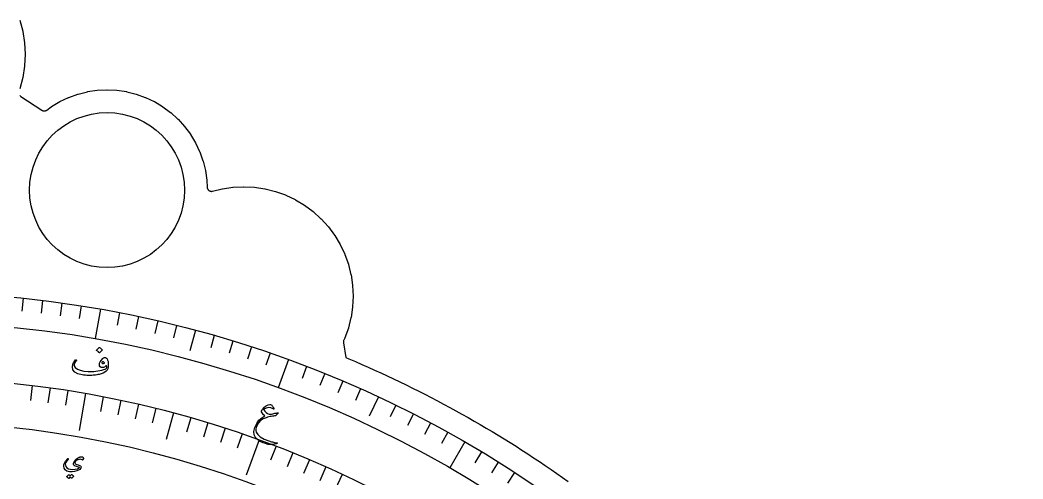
# Model space of a CAD drawing. Header units: millimetres. Extents: x -78 to 78, y -78 to 100.
# Drawn here: x 7.7 to 76, y 63.3 to 94.4 of the extents above; entities that cross this region are included whole.
import ezdxf

# ---------------------------------------------------------------- set-up
doc = ezdxf.new("R2010")
doc.units = ezdxf.units.MM
for name, color, linetype in [('CUT_INNER', 6, 'Continuous'), ('CUT_OUTER', 1, 'Continuous'), ('ENGRAVE', 7, 'Continuous'), ('ENGRAVE_FINE', 8, 'Continuous'), ('TEXT', 5, 'Continuous')]:
    doc.layers.add(name, color=color, linetype=linetype)

msp = doc.modelspace()

# ---------------------------------------------------------------- linework, layer by layer
at = {"layer": 'CUT_INNER'}
msp.add_circle((13.64, 82.8874), 5.27, dxfattribs=at)
at = {"layer": 'CUT_OUTER'}
for points in [[(7.7147, 94.4425), (7.9033, 93.6895), (7.9062, 93.6751), (8.0201, 92.9072), (8.0216, 92.8926), (8.0596, 92.1173), (8.0596, 92.1026), (8.0216, 91.3273), (8.0201, 91.3126), (7.9062, 90.5448), (7.9033, 90.5304), (7.7147, 89.7774)], [(7.7079, 89.3123), (7.7273, 89.2915), (7.7486, 89.2725), (7.7716, 89.2557), (9.193, 88.316), (9.2193, 88.3005), (9.2471, 88.2877), (9.276, 88.2778), (9.3057, 88.2709), (9.336, 88.2671), (9.3666, 88.2664), (9.397, 88.2687), (9.4271, 88.2742), (9.4564, 88.2827), (9.4847, 88.2941), (9.5117, 88.3084), (9.5372, 88.3253), (9.8451, 88.5537), (9.8573, 88.5618), (10.4188, 88.8983), (10.4317, 88.9053), (11.0234, 89.1851), (11.037, 89.1908), (11.6533, 89.4113), (11.6674, 89.4155), (12.3023, 89.5746), (12.3168, 89.5775), (12.9642, 89.6735), (12.9789, 89.6749), (13.6326, 89.7071), (13.6474, 89.7071), (14.3011, 89.6749), (14.3158, 89.6735), (14.9632, 89.5775), (14.9777, 89.5746), (15.6126, 89.4155), (15.6267, 89.4113), (16.243, 89.1908), (16.2566, 89.1851), (16.8483, 88.9053), (16.8612, 88.8983), (17.4227, 88.5618), (17.4349, 88.5537), (17.9606, 88.1637), (17.972, 88.1544), (18.457, 87.7148), (18.4674, 87.7044), (18.907, 87.2194), (18.9163, 87.2081), (19.3062, 86.6823), (19.3144, 86.6701), (19.6509, 86.1087), (19.6579, 86.0957), (19.9377, 85.504), (19.9433, 85.4904), (20.1639, 84.8741), (20.1681, 84.86), (20.3272, 84.2251), (20.33, 84.2107), (20.4261, 83.5632), (20.4275, 83.5485), (20.4502, 83.0865), (20.4531, 83.0572), (20.4588, 83.0283), (20.4674, 83.0001), (20.4787, 82.9729), (20.4925, 82.947), (20.5089, 82.9225), (20.5276, 82.8997), (20.5484, 82.8789), (20.5711, 82.8602), (20.5956, 82.8439), (20.6216, 82.83), (20.6488, 82.8187), (20.677, 82.8102), (20.7058, 82.8045), (20.7351, 82.8016), (20.7646, 82.8016), (20.7939, 82.8045), (20.8228, 82.8102), (21.4814, 82.9752), (21.4958, 82.978), (22.2035, 83.083), (22.2181, 83.0845), (22.9326, 83.1196), (22.9474, 83.1196), (23.6619, 83.0845), (23.6765, 83.083), (24.3842, 82.978), (24.3986, 82.9752), (25.0926, 82.8013), (25.1067, 82.7971), (25.7802, 82.5561), (25.7938, 82.5504), (26.4405, 82.2446), (26.4535, 82.2376), (27.0671, 81.8698), (27.0794, 81.8617), (27.654, 81.4355), (27.6653, 81.4262), (28.1954, 80.9457), (28.2058, 80.9353), (28.6863, 80.4053), (28.6956, 80.3939), (29.1217, 79.8193), (29.1299, 79.807), (29.4977, 79.1934), (29.5046, 79.1805), (29.8105, 78.5337), (29.8161, 78.5202), (30.0572, 77.8466), (30.0614, 77.8325), (30.2353, 77.1385), (30.2381, 77.1241), (30.3431, 76.4165), (30.3445, 76.4018), (30.3796, 75.6873), (30.3796, 75.6726), (30.3445, 74.958), (30.3431, 74.9434), (30.2381, 74.2357), (30.2353, 74.2213), (30.0614, 73.5273), (30.0572, 73.5133), (29.8161, 72.8397), (29.8105, 72.8261), (29.7448, 72.6871), (29.7332, 72.6591), (29.7245, 72.63), (29.7188, 72.6002), (29.7162, 72.57), (29.7166, 72.5397), (29.7201, 72.5095), (29.8875, 71.5047), (30.0967, 71.4173), (30.5344, 71.2313), (30.9709, 71.0426), (31.4062, 70.8513), (31.8403, 70.6572), (32.2733, 70.4605), (32.705, 70.2612), (33.1355, 70.0592), (33.5648, 69.8545), (33.9928, 69.6473), (34.4195, 69.4374), (34.8449, 69.2249), (35.269, 69.0098), (35.6918, 68.7921), (36.1132, 68.5718), (36.5332, 68.3489), (36.9519, 68.1234), (37.3692, 67.8954), (37.7851, 67.6649), (38.1996, 67.4317), (38.6126, 67.1961), (39.0242, 66.9579), (39.4343, 66.7172), (39.843, 66.474), (40.2501, 66.2282), (40.6557, 65.98), (41.0598, 65.7293), (41.4623, 65.4762), (41.8633, 65.2205), (42.2627, 64.9624), (42.6605, 64.7019), (43.0567, 64.4389), (43.4513, 64.1735), (43.8442, 63.9057), (44.2355, 63.6354), (44.6251, 63.3628), (45.0131, 63.0878)]]:
    msp.add_lwpolyline(points, dxfattribs=at)
at = {"layer": 'ENGRAVE'}
for points in [[(13.1886, 74.7961), (12.8353, 72.7927)], [(19.6573, 73.3621), (19.2812, 71.9585)], [(25.9764, 71.3697), (25.2806, 69.458)], [(12.1792, 69.072), (11.7351, 66.5533)], [(32.0979, 68.8341), (31.4837, 67.5171)], [(18.1529, 67.7476), (17.6675, 65.936)], [(23.9884, 65.9077), (23.1137, 63.5044)], [(37.975, 65.7746), (36.9578, 64.0128)], [(29.6414, 63.5662), (28.8488, 61.8664)]]:
    msp.add_lwpolyline(points, dxfattribs=at)
for radius in [75.95, 75.95, 73.9156, 70.1375, 70.1375, 67.1538]:
    msp.add_circle((0, 0), radius, dxfattribs=at)
at = {"layer": 'ENGRAVE_FINE'}
for points in [[(7.9389, 75.5339), (7.8478, 74.6668)], [(9.256, 75.3839), (9.1497, 74.5185)], [(10.5702, 75.2109), (10.4489, 74.3475)], [(11.8812, 75.0149), (11.7448, 74.1538)], [(14.4919, 74.5546), (14.3256, 73.6987)], [(15.7909, 74.2903), (15.6096, 73.4375)], [(17.085, 74.0034), (16.8889, 73.1539)], [(18.374, 73.694), (18.163, 72.848)], [(20.9347, 73.0078), (20.6943, 72.1697)], [(22.2056, 72.6313), (21.9507, 71.7976)], [(23.4698, 72.2327), (23.2004, 71.4035)], [(24.7269, 71.8121), (24.443, 70.9878)], [(27.218, 70.9054), (26.9056, 70.0915)], [(28.4514, 70.4196), (28.1248, 69.6112)], [(8.5476, 69.6147), (8.4229, 68.5993)], [(29.676, 69.9123), (29.3354, 69.1098)], [(9.7613, 69.4549), (9.6189, 68.4419)], [(10.9719, 69.274), (10.8119, 68.2636)], [(30.8916, 69.3838), (30.537, 68.5873)], [(13.3829, 68.8489), (13.1877, 67.8447)], [(14.5824, 68.6048), (14.3697, 67.6042)], [(15.7775, 68.3399), (15.5474, 67.3431)], [(33.2943, 68.2634), (32.9121, 67.4798)], [(16.9678, 68.0541), (16.7203, 67.0615)], [(34.4806, 67.6719), (34.0848, 66.8951)], [(19.3325, 67.4205), (19.0505, 66.4371)], [(20.5062, 67.0728), (20.2071, 66.0945)], [(35.6564, 67.0599), (35.247, 66.29)], [(21.6737, 66.7047), (21.3576, 65.7318)], [(22.8345, 66.3163), (22.5015, 65.349)], [(36.8213, 66.4274), (36.3986, 65.6648)], [(25.135, 65.479), (24.7684, 64.5239)], [(26.274, 65.0304), (25.8907, 64.0818)], [(39.1171, 65.1019), (38.6681, 64.3545)], [(27.4049, 64.5619), (27.0052, 63.6202)], [(40.2474, 64.4093), (39.7853, 63.6699)], [(28.5275, 64.0738), (28.1114, 63.1392)], [(41.3653, 63.697), (40.8905, 62.9658)]]:
    msp.add_lwpolyline(points, dxfattribs=at)
at = {"layer": 'TEXT'}
for points in [[(13.0994, 72.192), (13.1036, 72.1948), (13.1089, 72.196), (13.1153, 72.1955), (13.1229, 72.1934), (13.1736, 72.1618), (13.2202, 72.1259), (13.2627, 72.0857), (13.3012, 72.0412), (13.3045, 72.0349), (13.3055, 72.029), (13.3039, 72.0236), (13.2999, 72.0187), (13.1298, 71.8336), (13.124, 71.8295), (13.1175, 71.8294), (13.1102, 71.8334), (13.1023, 71.8414), (13.0954, 71.8484), (13.0845, 71.8589), (13.0696, 71.873), (13.0505, 71.8907), (13.0271, 71.912), (12.9989, 71.937), (12.9659, 71.9658), (12.9281, 71.9982), (12.9233, 72.0033), (12.9212, 72.0079), (12.9219, 72.0121), (12.9255, 72.0157)], [(13.4858, 71.5112), (13.5421, 71.5046), (13.5932, 71.473), (13.6392, 71.4163), (13.68, 71.3346), (13.7105, 71.2325), (13.7261, 71.1147), (13.7267, 70.9813), (13.7124, 70.8322), (13.7037, 70.7788), (13.6905, 70.7302), (13.6729, 70.6863), (13.6509, 70.6473), (13.5857, 70.5734), (13.4972, 70.5079), (13.3856, 70.4506), (13.251, 70.4015), (13.1764, 70.3808), (13.1, 70.3624), (13.0218, 70.3462), (12.9417, 70.3323), (12.8597, 70.3205), (12.7754, 70.3111), (12.689, 70.3039), (12.6004, 70.2989), (12.5118, 70.296), (12.4256, 70.2949), (12.3416, 70.2955), (12.26, 70.298), (12.1804, 70.3025), (12.1029, 70.3092), (12.0273, 70.3182), (11.9537, 70.3294), (11.6518, 70.4058), (11.4398, 70.5233), (11.3175, 70.6829), (11.2853, 70.8849), (11.2905, 70.9298), (11.3011, 70.9802), (11.3173, 71.0361), (11.339, 71.0975), (11.369, 71.164), (11.4059, 71.2272), (11.4499, 71.2871), (11.5008, 71.3438), (11.5081, 71.3501), (11.5161, 71.3541), (11.5247, 71.3559), (11.5341, 71.3555), (11.5428, 71.3528), (11.5493, 71.348), (11.5537, 71.3411), (11.556, 71.3321), (11.5562, 71.3225), (11.5545, 71.3139), (11.5507, 71.3063), (11.545, 71.2998), (11.4464, 71.165), (11.4013, 71.0436), (11.4095, 70.9356), (11.4708, 70.841), (11.621, 70.7282), (11.8182, 70.6433), (12.0626, 70.586), (12.3545, 70.5558), (12.4842, 70.5518), (12.6152, 70.5537), (12.7476, 70.5616), (12.8813, 70.5753), (13.0163, 70.5951), (13.1524, 70.6207), (13.2896, 70.6524), (13.4279, 70.69), (13.5028, 70.7158), (13.5617, 70.7478), (13.6048, 70.7861), (13.6319, 70.8306), (13.6286, 70.8654), (13.6193, 70.8986), (13.6038, 70.9301), (13.5823, 70.9599), (13.5794, 70.9617), (13.5753, 70.9605), (13.5698, 70.9564), (13.5631, 70.9493), (13.5112, 70.8933), (13.4576, 70.8539), (13.4022, 70.8313), (13.345, 70.8254), (13.2458, 70.8426), (13.1749, 70.8857), (13.1324, 70.9548), (13.1182, 71.05), (13.1333, 71.1289), (13.1776, 71.2205), (13.2513, 71.3248), (13.3546, 71.4418), (13.3856, 71.4696), (13.4178, 71.4905), (13.4512, 71.5043), (13.4858, 71.5112)], [(13.4431, 71.1174), (13.4557, 71.1279), (13.461, 71.1397), (13.459, 71.1529), (13.4497, 71.1675), (13.4082, 71.2063), (13.368, 71.2214), (13.329, 71.2126), (13.2913, 71.1801), (13.2852, 71.1692), (13.2824, 71.159), (13.283, 71.1497), (13.2869, 71.1411), (13.3211, 71.1094), (13.3586, 71.0949), (13.3992, 71.0976), (13.4431, 71.1174)], [(24.7053, 68.3157), (24.7511, 68.3118), (24.7962, 68.2947), (24.8407, 68.2644), (24.8845, 68.2208), (24.9056, 68.1952), (24.9244, 68.1702), (24.9409, 68.1457), (24.9553, 68.1219), (24.9674, 68.0989), (24.9775, 68.0769), (24.9854, 68.0558), (24.9913, 68.0357), (24.9934, 68.0174), (24.9868, 68.009), (24.9714, 68.0105), (24.9472, 68.022), (24.7925, 68.0905), (24.633, 68.1096), (24.4691, 68.0794), (24.3009, 67.9999), (24.2946, 67.9931), (24.2917, 67.9846), (24.2924, 67.9745), (24.2966, 67.9628), (24.3673, 67.856), (24.4545, 67.7707), (24.5582, 67.7068), (24.6785, 67.6641), (24.7016, 67.6605), (24.7332, 67.6606), (24.7732, 67.6642), (24.8216, 67.6714), (24.9115, 67.6891), (24.991, 67.7046), (25.06, 67.7179), (25.1185, 67.729), (25.1665, 67.7381), (25.204, 67.7451), (25.231, 67.75), (25.2475, 67.7528), (25.269, 67.7517), (25.2774, 67.7424), (25.2726, 67.7249), (25.2546, 67.6993), (25.1983, 67.6355), (25.1528, 67.5893), (25.1181, 67.5608), (25.094, 67.55), (25.0303, 67.5444), (24.9619, 67.5358), (24.889, 67.5242), (24.8115, 67.5096), (24.7294, 67.4919), (24.6427, 67.4712), (24.5515, 67.4473), (24.4558, 67.4204), (24.2546, 67.34), (24.0822, 67.2225), (23.9385, 67.0681), (23.8233, 66.8771), (23.7814, 66.7657), (23.7619, 66.6553), (23.7645, 66.5458), (23.7892, 66.4374), (23.8871, 66.2687), (24.064, 66.1134), (24.3198, 65.9709), (24.6545, 65.8401), (24.7078, 65.8239), (24.7655, 65.8075), (24.8277, 65.7908), (24.8944, 65.7738), (24.9655, 65.7567), (25.0409, 65.7399), (25.1206, 65.7231), (25.2046, 65.7065), (25.2187, 65.7028), (25.2285, 65.6981), (25.2339, 65.6925), (25.2348, 65.6859), (25.212, 65.6643), (25.146, 65.6435), (25.0367, 65.6235), (24.8842, 65.604), (24.7932, 65.596), (24.7153, 65.5937), (24.6507, 65.5973), (24.5992, 65.6067), (24.4145, 65.66), (24.2506, 65.7185), (24.1076, 65.7823), (23.9854, 65.8515), (23.7735, 66.0345), (23.6541, 66.247), (23.6277, 66.4896), (23.6946, 66.7624), (23.8224, 67.0284), (23.9776, 67.2479), (24.1602, 67.4207), (24.3706, 67.5465), (24.2908, 67.6232), (24.2288, 67.6941), (24.1848, 67.7593), (24.1588, 67.8187), (24.1538, 67.8408), (24.153, 67.8632), (24.1564, 67.8859), (24.1641, 67.909), (24.1951, 67.9674), (24.23, 68.0208), (24.2687, 68.069), (24.3112, 68.1122), (24.4119, 68.1936), (24.5112, 68.2547), (24.609, 68.2954), (24.7053, 68.3157)], [(11.9483, 64.5486), (11.8905, 64.5804), (11.8221, 64.5938), (11.7429, 64.5888), (11.6531, 64.5654), (11.5939, 64.5381), (11.5423, 64.5021), (11.4982, 64.4575), (11.4617, 64.4041), (11.457, 64.3929), (11.4546, 64.3809), (11.4545, 64.368), (11.4567, 64.3541), (11.4795, 64.3083), (11.5244, 64.2687), (11.5913, 64.2354), (11.6803, 64.2083), (11.7682, 64.1823), (11.8301, 64.1529), (11.866, 64.1203), (11.876, 64.0843), (11.8649, 64.0149), (11.84, 63.9559), (11.8012, 63.9072), (11.7486, 63.869), (11.5913, 63.7983), (11.4297, 63.7542), (11.2638, 63.7367), (11.0932, 63.7457), (10.913, 63.79), (10.7859, 63.8687), (10.7117, 63.9822), (10.6905, 64.1307), (10.7008, 64.2085), (10.7259, 64.2907), (10.7659, 64.3772), (10.8208, 64.468), (10.8388, 64.4928), (10.857, 64.5166), (10.8754, 64.5393), (10.894, 64.5611), (10.913, 64.5819), (10.9324, 64.602), (10.9524, 64.6212), (10.9728, 64.6395), (10.9833, 64.6468), (10.992, 64.649), (10.9988, 64.6461), (11.0038, 64.6382), (11.0058, 64.629), (11.0052, 64.6203), (11.002, 64.6121), (10.9961, 64.6043), (10.8967, 64.4918), (10.8314, 64.3862), (10.8, 64.2875), (10.8023, 64.1959), (10.842, 64.0931), (10.912, 64.0133), (11.0125, 63.9565), (11.1434, 63.9226), (11.3159, 63.9064), (11.4754, 63.9142), (11.6219, 63.9463), (11.7557, 64.0027), (11.7641, 64.008), (11.768, 64.0141), (11.7675, 64.0211), (11.7625, 64.0289), (11.7394, 64.0458), (11.6974, 64.0643), (11.6364, 64.0842), (11.5564, 64.1055), (11.4756, 64.1305), (11.416, 64.161), (11.3775, 64.1969), (11.3601, 64.2383), (11.3567, 64.284), (11.3617, 64.3304), (11.3752, 64.3775), (11.397, 64.4253), (11.4568, 64.5163), (11.5317, 64.5964), (11.6217, 64.6657), (11.7269, 64.7241), (11.7545, 64.7375), (11.781, 64.7486), (11.8064, 64.7574), (11.8306, 64.764), (11.8535, 64.7685), (11.8752, 64.771), (11.8955, 64.7715), (11.9144, 64.7701), (11.9858, 64.75), (12.0244, 64.7102), (12.0303, 64.6507), (12.0036, 64.5716), (11.9907, 64.5513), (11.9772, 64.5408), (11.9631, 64.5398), (11.9483, 64.5486)], [(11.2231, 63.551), (11.2259, 63.5529), (11.2294, 63.5538), (11.2337, 63.5535), (11.2387, 63.5521), (11.2559, 63.5419), (11.2723, 63.531), (11.2881, 63.5196), (11.3031, 63.5075), (11.3175, 63.4947), (11.3313, 63.4809), (11.3447, 63.4663), (11.3575, 63.4508), (11.3597, 63.4464), (11.3603, 63.442), (11.3591, 63.4377), (11.3563, 63.4334), (11.2412, 63.3054), (11.2384, 63.3039), (11.2348, 63.3045), (11.2304, 63.3073), (11.2251, 63.3121), (11.2216, 63.3164), (11.2159, 63.3223), (11.2077, 63.3301), (11.1973, 63.3395), (11.1844, 63.3509), (11.169, 63.3643), (11.1511, 63.3798), (11.1306, 63.3972), (11.0402, 63.2977), (11.0363, 63.2949), (11.032, 63.2948), (11.0272, 63.2974), (11.0219, 63.3029), (11.0173, 63.3076), (11.0101, 63.3147), (11.0001, 63.3243), (10.9874, 63.3362), (10.9718, 63.3507), (10.953, 63.3676), (10.9311, 63.387), (10.9059, 63.4089), (10.9035, 63.4123), (10.9027, 63.4153), (10.9035, 63.4181), (10.906, 63.4206), (11.0214, 63.5433), (11.0242, 63.5453), (11.0277, 63.5461), (11.032, 63.5459), (11.037, 63.5445), (11.0518, 63.5366), (11.0659, 63.528), (11.0794, 63.5186), (11.0924, 63.5085), (11.1047, 63.4977), (11.1164, 63.4864), (11.1276, 63.4746), (11.1382, 63.4623)]]:
    msp.add_lwpolyline(points, close=True, dxfattribs=at)

doc.saveas('drawing.dxf')
